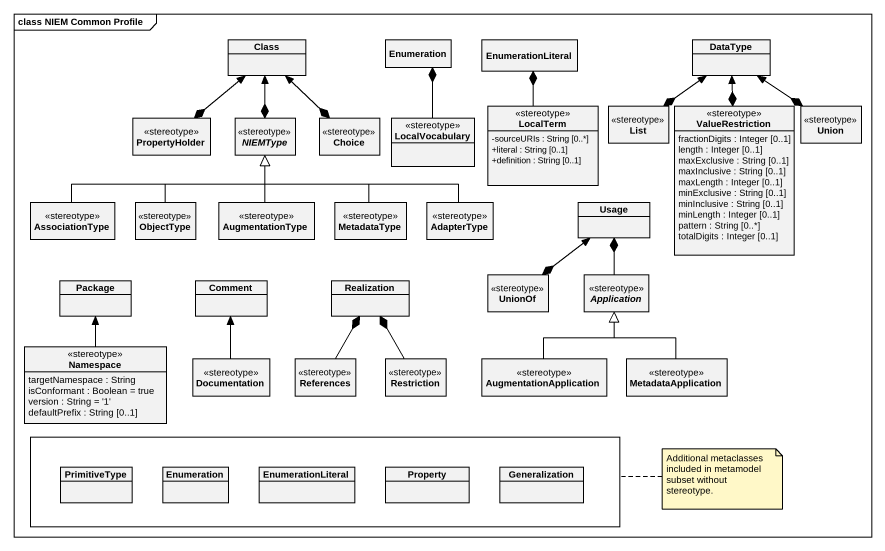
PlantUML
@startuml
mainframe class NIEM Common Profile
hide circle
hide empty members
skinparam classAttributeIconSize 0
class "Class" as Class_
class Enumeration
class EnumerationLiteral
class DataType
class PropertyHolder <<stereotype>>
abstract class NIEMType <<stereotype>>
class Choice <<stereotype>>
class LocalVocabulary <<stereotype>>
class LocalTerm <<stereotype>> {
  -sourceURIs : String [0..*]
  +literal : String [0..1]
  +definition : String [0..1]
}
class List <<stereotype>>
class ValueRestriction <<stereotype>> {
  fractionDigits : Integer [0..1]
  length : Integer [0..1]
  maxExclusive : String [0..1]
  maxInclusive : String [0..1]
  maxLength : Integer [0..1]
  minExclusive : String [0..1]
  minInclusive : String [0..1]
  minLength : Integer [0..1]
  pattern : String [0..*]
  totalDigits : Integer [0..1]
}
class Union <<stereotype>>
class AssociationType <<stereotype>>
class ObjectType <<stereotype>>
class AugmentationType <<stereotype>>
class MetadataType <<stereotype>>
class AdapterType <<stereotype>>
class Usage
class "Package" as Package_
class Comment
class Realization
class UnionOf <<stereotype>>
abstract class Application <<stereotype>>
class "Namespace" as Namespace_ <<stereotype>> {
  targetNamespace : String
  isConformant : Boolean = true
  version : String = '1'
  defaultPrefix : String [0..1]
}
class Documentation <<stereotype>>
class References <<stereotype>>
class Restriction <<stereotype>>
class AugmentationApplication <<stereotype>>
class MetadataApplication <<stereotype>>
rectangle " " as rectangle1 {
  class PrimitiveType
  class "Enumeration" as Enumeration_2
  class "EnumerationLiteral" as EnumerationLiteral_2
  class Property
  class Generalization
}
PropertyHolder *-up-> Class_
NIEMType *-up-> Class_
Choice *-up-> Class_
LocalVocabulary -up-* Enumeration
LocalTerm -up-* EnumerationLiteral
List *-up-> DataType
ValueRestriction *-up-> DataType
Union *-up-> DataType
AssociationType -right-|> NIEMType
ObjectType -up-|> NIEMType
AugmentationType -up-|> NIEMType
MetadataType -up-|> NIEMType
AdapterType -left-|> NIEMType
UnionOf *-up-> Usage
Application -up-* Usage
Namespace_ -up-> Package_
Documentation -up-> Comment
References -up-* Realization
Restriction -up-* Realization
AugmentationApplication -up-|> Application
MetadataApplication -up-|> Application
note right of rectangle1 : Additional metaclasses included in metamodel subset without stereotype.
@enduml
